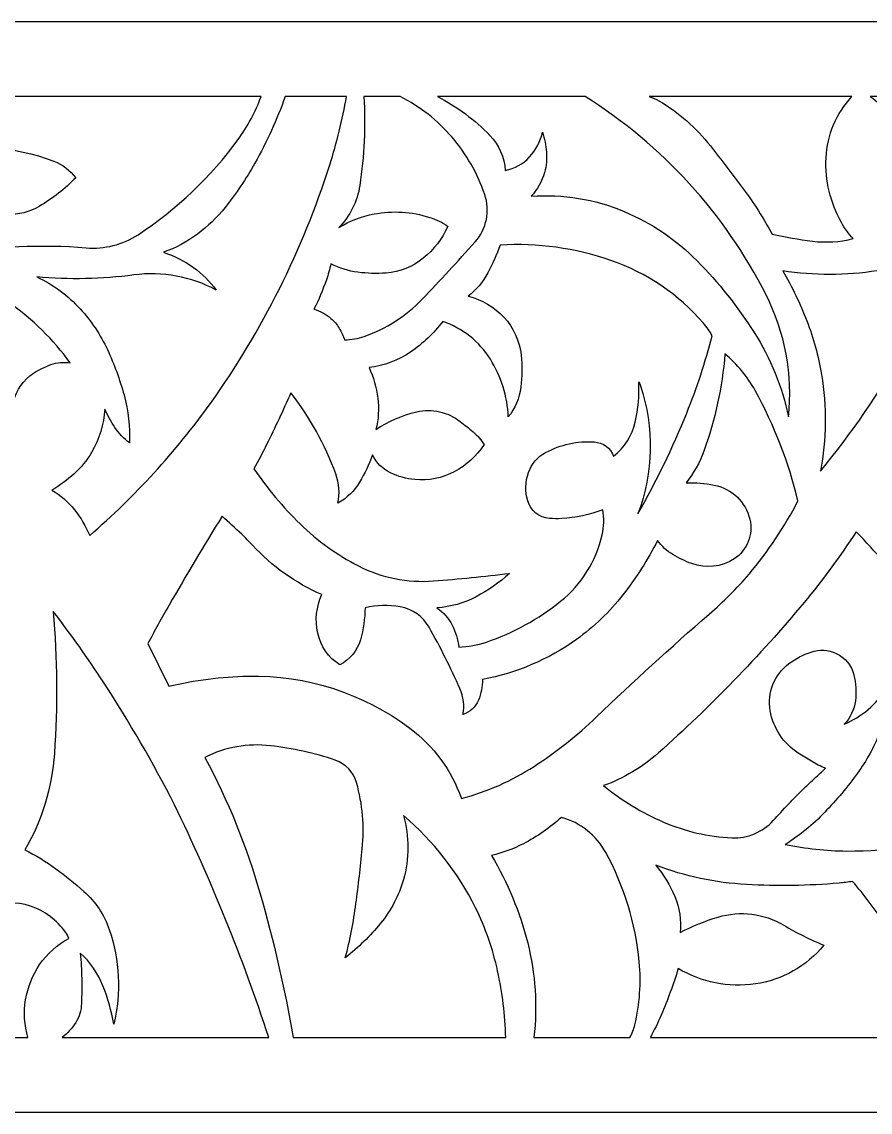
# Model space of a CAD drawing. Header units: centimetres. Extents: x -27 to -14.4, y 4.1 to 9.
# Drawn here: x -23.424 to -19.608, y 4.095 to 9.001 of the extents above; entities that cross this region are included whole.
import ezdxf

# ---------------------------------------------------------------- set-up
doc = ezdxf.new("R2010")
doc.units = ezdxf.units.CM
doc.header["$MEASUREMENT"] = 0
doc.layers.add('layer 1', color=7, linetype='Continuous')

msp = doc.modelspace()

# ---------------------------------------------------------------- linework, layer by layer
at = {"layer": 'layer 1', "color": 250}
for points, knots in [([(-14.37795, 9.00077), (-14.37795, 9.00077), (-14.37795, 4.09489), (-14.37795, 4.09489), (-14.37795, 4.09489), (-14.37795, 4.09489), (-26.99914, 4.09489), (-26.99914, 4.09489), (-26.99914, 4.09489), (-26.99914, 4.09489), (-26.99914, 9.00077), (-26.99914, 9.00077), (-26.99914, 9.00077), (-26.99914, 9.00077), (-14.37795, 9.00077), (-14.37795, 9.00077)], [0, 0, 0, 0, 0.2, 0.2, 0.2, 0.2, 0.4, 0.4, 0.4, 0.4, 0.6, 0.6, 0.6, 0.6, 1, 1, 1, 1]), ([(-22.34801, 8.66409), (-22.37309, 8.59516), (-22.40779, 8.53013), (-22.45107, 8.47092), (-22.45107, 8.47092), (-22.57419, 8.30246), (-22.7267, 8.15751), (-22.90118, 8.04307), (-22.90118, 8.04307), (-22.97009, 7.99786), (-23.05222, 7.97705), (-23.13436, 7.98397), (-23.13436, 7.98397), (-23.33623, 8.00098), (-23.53941, 7.99096), (-23.73863, 7.95418), (-23.73863, 7.95418), (-23.77508, 7.94745), (-23.81145, 7.94019), (-23.84771, 7.93242), (-23.84771, 7.93242), (-23.88398, 7.92465), (-23.91993, 7.91547), (-23.95548, 7.90488), (-23.95548, 7.90488), (-23.92514, 7.94845), (-23.89874, 7.99462), (-23.87663, 8.0429), (-23.87663, 8.0429), (-23.8495, 8.1032), (-23.82805, 8.1659), (-23.81255, 8.23019), (-23.81255, 8.23019), (-23.71342, 8.17452), (-23.60302, 8.14201), (-23.48955, 8.13507), (-23.48955, 8.13507), (-23.43927, 8.13199), (-23.38928, 8.1442), (-23.34609, 8.17011), (-23.34609, 8.17011), (-23.31612, 8.1881), (-23.2872, 8.20776), (-23.25947, 8.22904), (-23.25947, 8.22904), (-23.2317, 8.25031), (-23.2057, 8.27376), (-23.18166, 8.29919), (-23.18166, 8.29919), (-23.20668, 8.33302), (-23.24083, 8.35903), (-23.28011, 8.37413), (-23.28011, 8.37413), (-23.45987, 8.44324), (-23.65722, 8.45157), (-23.84213, 8.39776), (-23.84213, 8.39776), (-23.83243, 8.44493), (-23.83341, 8.49366), (-23.84501, 8.54038), (-23.84501, 8.54038), (-23.85667, 8.58746), (-23.88127, 8.63031), (-23.91607, 8.66409), (-23.91607, 8.66409), (-23.91607, 8.66409), (-22.34801, 8.66409), (-22.34801, 8.66409)], [0, 0, 0, 0, 0.0555556, 0.0555556, 0.0555556, 0.0555556, 0.1111111, 0.1111111, 0.1111111, 0.1111111, 0.1666667, 0.1666667, 0.1666667, 0.1666667, 0.2222222, 0.2222222, 0.2222222, 0.2222222, 0.2777778, 0.2777778, 0.2777778, 0.2777778, 0.3333333, 0.3333333, 0.3333333, 0.3333333, 0.3888889, 0.3888889, 0.3888889, 0.3888889, 0.4444444, 0.4444444, 0.4444444, 0.4444444, 0.5, 0.5, 0.5, 0.5, 0.5555556, 0.5555556, 0.5555556, 0.5555556, 0.6111111, 0.6111111, 0.6111111, 0.6111111, 0.6666667, 0.6666667, 0.6666667, 0.6666667, 0.7222222, 0.7222222, 0.7222222, 0.7222222, 0.7777778, 0.7777778, 0.7777778, 0.7777778, 0.8333333, 0.8333333, 0.8333333, 0.8333333, 0.8888889, 0.8888889, 0.8888889, 0.8888889, 1, 1, 1, 1]), ([(-21.96337, 8.66409), (-21.98172, 8.56021), (-22.00698, 8.45767), (-22.03898, 8.35716), (-22.03898, 8.35716), (-22.16094, 7.97393), (-22.34179, 7.61189), (-22.57494, 7.28419), (-22.57494, 7.28419), (-22.73232, 7.06551), (-22.91479, 6.86594), (-23.11852, 6.68964), (-23.11852, 6.68964), (-23.13601, 6.73111), (-23.15895, 6.77005), (-23.18678, 6.80544), (-23.18678, 6.80544), (-23.21473, 6.841), (-23.24921, 6.87088), (-23.28839, 6.89347), (-23.28839, 6.89347), (-23.25268, 6.91458), (-23.21924, 6.93931), (-23.18858, 6.96724), (-23.18858, 6.96724), (-23.15784, 6.99527), (-23.13137, 7.02764), (-23.11002, 7.06334), (-23.11002, 7.06334), (-23.07561, 7.12311), (-23.05528, 7.1899), (-23.05057, 7.2587), (-23.05057, 7.2587), (-23.03809, 7.22951), (-23.02278, 7.20161), (-23.00485, 7.1754), (-23.00485, 7.1754), (-22.98685, 7.14913), (-22.96506, 7.12567), (-22.94015, 7.10582), (-22.94015, 7.10582), (-22.93701, 7.17861), (-22.94514, 7.25141), (-22.96426, 7.32171), (-22.96426, 7.32171), (-22.98329, 7.39172), (-23.00828, 7.45994), (-23.03892, 7.5257), (-23.03892, 7.5257), (-23.07012, 7.59258), (-23.11126, 7.65433), (-23.16097, 7.70887), (-23.16097, 7.70887), (-23.21606, 7.76928), (-23.28241, 7.81833), (-23.35633, 7.85325), (-23.35633, 7.85325), (-23.21093, 7.83986), (-23.06448, 7.8427), (-22.91971, 7.86177), (-22.91971, 7.86177), (-22.79224, 7.87857), (-22.66264, 7.85476), (-22.54945, 7.7938), (-22.54945, 7.7938), (-22.57802, 7.83278), (-22.61239, 7.86715), (-22.65138, 7.89573), (-22.65138, 7.89573), (-22.69293, 7.92519), (-22.73876, 7.94809), (-22.78727, 7.96368), (-22.78727, 7.96368), (-22.73249, 7.98304), (-22.68098, 8.01055), (-22.63444, 8.04531), (-22.63444, 8.04531), (-22.58798, 8.08), (-22.54602, 8.12032), (-22.50953, 8.16536), (-22.50953, 8.16536), (-22.45984, 8.22817), (-22.41514, 8.29472), (-22.37583, 8.36448), (-22.37583, 8.36448), (-22.32232, 8.46051), (-22.27665, 8.5607), (-22.23929, 8.66409), (-22.23929, 8.66409), (-22.23929, 8.66409), (-21.96337, 8.66409), (-21.96337, 8.66409)], [0, 0, 0, 0, 0.0416667, 0.0416667, 0.0416667, 0.0416667, 0.0833333, 0.0833333, 0.0833333, 0.0833333, 0.125, 0.125, 0.125, 0.125, 0.1666667, 0.1666667, 0.1666667, 0.1666667, 0.2083333, 0.2083333, 0.2083333, 0.2083333, 0.25, 0.25, 0.25, 0.25, 0.2916667, 0.2916667, 0.2916667, 0.2916667, 0.3333333, 0.3333333, 0.3333333, 0.3333333, 0.375, 0.375, 0.375, 0.375, 0.4166667, 0.4166667, 0.4166667, 0.4166667, 0.4583333, 0.4583333, 0.4583333, 0.4583333, 0.5, 0.5, 0.5, 0.5, 0.5416667, 0.5416667, 0.5416667, 0.5416667, 0.5833333, 0.5833333, 0.5833333, 0.5833333, 0.625, 0.625, 0.625, 0.625, 0.6666667, 0.6666667, 0.6666667, 0.6666667, 0.7083333, 0.7083333, 0.7083333, 0.7083333, 0.75, 0.75, 0.75, 0.75, 0.7916667, 0.7916667, 0.7916667, 0.7916667, 0.8333333, 0.8333333, 0.8333333, 0.8333333, 0.875, 0.875, 0.875, 0.875, 0.9166667, 0.9166667, 0.9166667, 0.9166667, 1, 1, 1, 1]), ([(-21.88543, 8.66409), (-21.88543, 8.66409), (-21.72209, 8.66409), (-21.72209, 8.66409), (-21.72209, 8.66409), (-21.63294, 8.61944), (-21.55361, 8.55736), (-21.48883, 8.48157), (-21.48883, 8.48157), (-21.42414, 8.40585), (-21.37431, 8.31856), (-21.34204, 8.22433), (-21.34204, 8.22433), (-21.31672, 8.15048), (-21.33328, 8.06865), (-21.38526, 8.01036), (-21.38526, 8.01036), (-21.46337, 7.92283), (-21.54302, 7.83667), (-21.62415, 7.75192), (-21.62415, 7.75192), (-21.69618, 7.6767), (-21.78512, 7.61965), (-21.88352, 7.58554), (-21.88352, 7.58554), (-21.91209, 7.57565), (-21.94201, 7.57027), (-21.97222, 7.5696), (-21.97222, 7.5696), (-21.97858, 7.58785), (-21.98676, 7.6054), (-21.99667, 7.622), (-21.99667, 7.622), (-22.00659, 7.63864), (-22.019, 7.65368), (-22.03347, 7.66658), (-22.03347, 7.66658), (-22.05554, 7.68587), (-22.08174, 7.69983), (-22.11004, 7.70742), (-22.11004, 7.70742), (-22.08865, 7.75049), (-22.0699, 7.79481), (-22.05389, 7.84016), (-22.05389, 7.84016), (-22.04588, 7.8636), (-22.03905, 7.88746), (-22.03347, 7.91161), (-22.03347, 7.91161), (-21.99582, 7.89171), (-21.95486, 7.87885), (-21.91259, 7.87369), (-21.91259, 7.87369), (-21.87057, 7.86858), (-21.82817, 7.86743), (-21.78593, 7.87028), (-21.78593, 7.87028), (-21.72437, 7.87444), (-21.66568, 7.89781), (-21.61812, 7.93713), (-21.61812, 7.93713), (-21.57114, 7.97597), (-21.53343, 8.0248), (-21.50768, 8.08007), (-21.50768, 8.08007), (-21.51987, 8.08933), (-21.533, 8.0973), (-21.54684, 8.10385), (-21.54684, 8.10385), (-21.56066, 8.11036), (-21.57486, 8.11607), (-21.58937, 8.1209), (-21.58937, 8.1209), (-21.67015, 8.14694), (-21.75614, 8.15221), (-21.83949, 8.13622), (-21.83949, 8.13622), (-21.8955, 8.12548), (-21.94909, 8.10472), (-21.99775, 8.07495), (-21.99775, 8.07495), (-21.94744, 8.1268), (-21.91459, 8.19302), (-21.90376, 8.26443), (-21.90376, 8.26443), (-21.88371, 8.39665), (-21.87757, 8.53059), (-21.88543, 8.66409)], [0, 0, 0, 0, 0.0434783, 0.0434783, 0.0434783, 0.0434783, 0.0869565, 0.0869565, 0.0869565, 0.0869565, 0.1304348, 0.1304348, 0.1304348, 0.1304348, 0.173913, 0.173913, 0.173913, 0.173913, 0.2173913, 0.2173913, 0.2173913, 0.2173913, 0.2608696, 0.2608696, 0.2608696, 0.2608696, 0.3043478, 0.3043478, 0.3043478, 0.3043478, 0.3478261, 0.3478261, 0.3478261, 0.3478261, 0.3913043, 0.3913043, 0.3913043, 0.3913043, 0.4347826, 0.4347826, 0.4347826, 0.4347826, 0.4782609, 0.4782609, 0.4782609, 0.4782609, 0.5217391, 0.5217391, 0.5217391, 0.5217391, 0.5652174, 0.5652174, 0.5652174, 0.5652174, 0.6086957, 0.6086957, 0.6086957, 0.6086957, 0.6521739, 0.6521739, 0.6521739, 0.6521739, 0.6956522, 0.6956522, 0.6956522, 0.6956522, 0.7391304, 0.7391304, 0.7391304, 0.7391304, 0.7826087, 0.7826087, 0.7826087, 0.7826087, 0.826087, 0.826087, 0.826087, 0.826087, 0.8695652, 0.8695652, 0.8695652, 0.8695652, 0.9130435, 0.9130435, 0.9130435, 0.9130435, 1, 1, 1, 1]), ([(-20.8899, 8.66409), (-20.5427, 8.44649), (-20.26144, 8.13802), (-20.07662, 7.77232), (-20.07662, 7.77232), (-19.99096, 7.60282), (-19.95585, 7.41218), (-19.97542, 7.22327), (-19.97542, 7.22327), (-20.00411, 7.3582), (-20.05659, 7.48691), (-20.13045, 7.60344), (-20.13045, 7.60344), (-20.20392, 7.71937), (-20.2896, 7.82708), (-20.38604, 7.92474), (-20.38604, 7.92474), (-20.47995, 8.01986), (-20.59164, 8.09552), (-20.71478, 8.14748), (-20.71478, 8.14748), (-20.84683, 8.20316), (-20.99022, 8.22652), (-21.1331, 8.21557), (-21.1331, 8.21557), (-21.10457, 8.24609), (-21.08389, 8.28307), (-21.0728, 8.32334), (-21.0728, 8.32334), (-21.06484, 8.35306), (-21.06208, 8.3839), (-21.06464, 8.41455), (-21.06464, 8.41455), (-21.06718, 8.44506), (-21.07287, 8.4752), (-21.08165, 8.50453), (-21.08165, 8.50453), (-21.09127, 8.46311), (-21.11132, 8.42482), (-21.13989, 8.39331), (-21.13989, 8.39331), (-21.16875, 8.36148), (-21.2073, 8.34), (-21.24955, 8.33219), (-21.24955, 8.33219), (-21.25354, 8.39086), (-21.27791, 8.44625), (-21.31848, 8.4888), (-21.31848, 8.4888), (-21.38657, 8.56027), (-21.46637, 8.61955), (-21.55446, 8.66409), (-21.55446, 8.66409), (-21.55446, 8.66409), (-20.8899, 8.66409), (-20.8899, 8.66409)], [0, 0, 0, 0, 0.0666667, 0.0666667, 0.0666667, 0.0666667, 0.1333333, 0.1333333, 0.1333333, 0.1333333, 0.2, 0.2, 0.2, 0.2, 0.2666667, 0.2666667, 0.2666667, 0.2666667, 0.3333333, 0.3333333, 0.3333333, 0.3333333, 0.4, 0.4, 0.4, 0.4, 0.4666667, 0.4666667, 0.4666667, 0.4666667, 0.5333333, 0.5333333, 0.5333333, 0.5333333, 0.6, 0.6, 0.6, 0.6, 0.6666667, 0.6666667, 0.6666667, 0.6666667, 0.7333333, 0.7333333, 0.7333333, 0.7333333, 0.8, 0.8, 0.8, 0.8, 0.8666667, 0.8666667, 0.8666667, 0.8666667, 1, 1, 1, 1]), ([(-20.60186, 8.66409), (-20.60186, 8.66409), (-19.69034, 8.66409), (-19.69034, 8.66409), (-19.69034, 8.66409), (-19.76064, 8.58904), (-19.80189, 8.49147), (-19.8067, 8.38875), (-19.8067, 8.38875), (-19.81143, 8.28723), (-19.78763, 8.18649), (-19.73792, 8.09784), (-19.73792, 8.09784), (-19.72323, 8.07167), (-19.7056, 8.04728), (-19.68537, 8.02513), (-19.68537, 8.02513), (-19.74511, 8.01005), (-19.80718, 8.00623), (-19.86834, 8.01385), (-19.86834, 8.01385), (-19.92899, 8.02144), (-19.98927, 8.03184), (-20.04898, 8.04505), (-20.04898, 8.04505), (-20.08744, 8.11635), (-20.13114, 8.18469), (-20.17972, 8.24954), (-20.17972, 8.24954), (-20.22822, 8.31427), (-20.27734, 8.37856), (-20.32709, 8.44237), (-20.32709, 8.44237), (-20.39075, 8.52402), (-20.46918, 8.59295), (-20.55836, 8.64559), (-20.55836, 8.64559), (-20.57197, 8.65363), (-20.58661, 8.65986), (-20.60186, 8.66409)], [0, 0, 0, 0, 0.0909091, 0.0909091, 0.0909091, 0.0909091, 0.1818182, 0.1818182, 0.1818182, 0.1818182, 0.2727273, 0.2727273, 0.2727273, 0.2727273, 0.3636364, 0.3636364, 0.3636364, 0.3636364, 0.4545455, 0.4545455, 0.4545455, 0.4545455, 0.5454545, 0.5454545, 0.5454545, 0.5454545, 0.6363636, 0.6363636, 0.6363636, 0.6363636, 0.7272727, 0.7272727, 0.7272727, 0.7272727, 0.8181818, 0.8181818, 0.8181818, 0.8181818, 1, 1, 1, 1]), ([(-19.6083, 8.66409), (-19.6083, 8.66409), (-18.09347, 8.66409), (-18.09347, 8.66409), (-18.09347, 8.66409), (-18.22576, 8.3684), (-18.43153, 8.11131), (-18.69099, 7.91736), (-18.69099, 7.91736), (-18.79249, 7.84148), (-18.91851, 7.80573), (-19.04476, 7.81695), (-19.04476, 7.81695), (-19.07765, 7.81987), (-19.10996, 7.82741), (-19.14075, 7.83934), (-19.14075, 7.83934), (-19.09723, 7.92554), (-19.07099, 8.01936), (-19.06344, 8.11563), (-19.06344, 8.11563), (-19.05592, 8.21131), (-19.05963, 8.3075), (-19.07451, 8.40231), (-19.07451, 8.40231), (-19.1355, 8.25464), (-19.19586, 8.10671), (-19.2556, 7.95854), (-19.2556, 7.95854), (-19.31539, 7.81024), (-19.38346, 7.66541), (-19.45948, 7.52475), (-19.45948, 7.52475), (-19.5671, 7.33188), (-19.6918, 7.149), (-19.83202, 6.97835), (-19.83202, 6.97835), (-19.80531, 7.12235), (-19.80369, 7.26981), (-19.82727, 7.41435), (-19.82727, 7.41435), (-19.84112, 7.49667), (-19.86316, 7.57736), (-19.89308, 7.65528), (-19.89308, 7.65528), (-19.92296, 7.73313), (-19.95917, 7.80838), (-20.00131, 7.88034), (-20.00131, 7.88034), (-19.86056, 7.85847), (-19.71733, 7.8586), (-19.57661, 7.88071), (-19.57661, 7.88071), (-19.50097, 7.89261), (-19.43173, 7.93007), (-19.38042, 7.98692), (-19.38042, 7.98692), (-19.35393, 8.01624), (-19.33058, 8.04828), (-19.31073, 8.08246), (-19.31073, 8.08246), (-19.27265, 8.14811), (-19.24785, 8.22058), (-19.23776, 8.29582), (-19.23776, 8.29582), (-19.27093, 8.24737), (-19.31283, 8.20548), (-19.36126, 8.1723), (-19.36126, 8.1723), (-19.3883, 8.15414), (-19.41722, 8.13896), (-19.44753, 8.127), (-19.44753, 8.127), (-19.47779, 8.11507), (-19.50906, 8.1058), (-19.54093, 8.09931), (-19.54093, 8.09931), (-19.52366, 8.11628), (-19.50885, 8.13557), (-19.49693, 8.15662), (-19.49693, 8.15662), (-19.48504, 8.17764), (-19.47532, 8.19982), (-19.46794, 8.22282), (-19.46794, 8.22282), (-19.44284, 8.3021), (-19.44147, 8.38697), (-19.46406, 8.467), (-19.46406, 8.467), (-19.48691, 8.54792), (-19.53807, 8.61786), (-19.6083, 8.66409)], [0, 0, 0, 0, 0.0416667, 0.0416667, 0.0416667, 0.0416667, 0.0833333, 0.0833333, 0.0833333, 0.0833333, 0.125, 0.125, 0.125, 0.125, 0.1666667, 0.1666667, 0.1666667, 0.1666667, 0.2083333, 0.2083333, 0.2083333, 0.2083333, 0.25, 0.25, 0.25, 0.25, 0.2916667, 0.2916667, 0.2916667, 0.2916667, 0.3333333, 0.3333333, 0.3333333, 0.3333333, 0.375, 0.375, 0.375, 0.375, 0.4166667, 0.4166667, 0.4166667, 0.4166667, 0.4583333, 0.4583333, 0.4583333, 0.4583333, 0.5, 0.5, 0.5, 0.5, 0.5416667, 0.5416667, 0.5416667, 0.5416667, 0.5833333, 0.5833333, 0.5833333, 0.5833333, 0.625, 0.625, 0.625, 0.625, 0.6666667, 0.6666667, 0.6666667, 0.6666667, 0.7083333, 0.7083333, 0.7083333, 0.7083333, 0.75, 0.75, 0.75, 0.75, 0.7916667, 0.7916667, 0.7916667, 0.7916667, 0.8333333, 0.8333333, 0.8333333, 0.8333333, 0.875, 0.875, 0.875, 0.875, 0.9166667, 0.9166667, 0.9166667, 0.9166667, 1, 1, 1, 1]), ([(-21.27276, 7.99654), (-21.10381, 8.00597), (-20.93459, 7.98243), (-20.7746, 7.9273), (-20.7746, 7.9273), (-20.61334, 7.87173), (-20.46968, 7.77422), (-20.35844, 7.64489), (-20.35844, 7.64489), (-20.35093, 7.63603), (-20.34373, 7.62692), (-20.33683, 7.61757), (-20.33683, 7.61757), (-20.32991, 7.60822), (-20.3239, 7.59822), (-20.31887, 7.58774), (-20.31887, 7.58774), (-20.34979, 7.46975), (-20.38797, 7.35377), (-20.43317, 7.24047), (-20.43317, 7.24047), (-20.49631, 7.08486), (-20.56975, 6.93359), (-20.65294, 6.7877), (-20.65294, 6.7877), (-20.58258, 6.97247), (-20.57854, 7.17581), (-20.64157, 7.36321), (-20.64157, 7.36321), (-20.64361, 7.36929), (-20.64595, 7.37526), (-20.64854, 7.38114), (-20.64854, 7.38114), (-20.6463, 7.32036), (-20.65181, 7.25954), (-20.66498, 7.20016), (-20.66498, 7.20016), (-20.67848, 7.13917), (-20.71319, 7.08492), (-20.76284, 7.04706), (-20.76284, 7.04706), (-20.77642, 7.08319), (-20.80983, 7.10803), (-20.84834, 7.11057), (-20.84834, 7.11057), (-20.92457, 7.11561), (-21.00066, 7.09909), (-21.06792, 7.06284), (-21.06792, 7.06284), (-21.10409, 7.04337), (-21.13167, 7.01109), (-21.14529, 6.97232), (-21.14529, 6.97232), (-21.15961, 6.93148), (-21.16083, 6.88718), (-21.14874, 6.84561), (-21.14874, 6.84561), (-21.13575, 6.80099), (-21.09634, 6.76925), (-21.04996, 6.76615), (-21.04996, 6.76615), (-21.03195, 6.76494), (-21.01387, 6.7648), (-20.99584, 6.76572), (-20.99584, 6.76572), (-20.93257, 6.76895), (-20.87024, 6.78231), (-20.8112, 6.80529), (-20.8112, 6.80529), (-20.80439, 6.76771), (-20.80528, 6.72915), (-20.81383, 6.69192), (-20.81383, 6.69192), (-20.84082, 6.57437), (-20.90662, 6.46925), (-21.00053, 6.39357), (-21.00053, 6.39357), (-21.10021, 6.31324), (-21.21333, 6.25106), (-21.33458, 6.20996), (-21.33458, 6.20996), (-21.37455, 6.19642), (-21.41631, 6.18889), (-21.45849, 6.18766), (-21.45849, 6.18766), (-21.46298, 6.222), (-21.47316, 6.25531), (-21.48861, 6.28631), (-21.48861, 6.28631), (-21.50421, 6.3176), (-21.52771, 6.34425), (-21.55682, 6.36364), (-21.55682, 6.36364), (-21.49533, 6.36829), (-21.43545, 6.38539), (-21.38079, 6.41394), (-21.38079, 6.41394), (-21.32646, 6.44232), (-21.27604, 6.47758), (-21.23076, 6.51891), (-21.23076, 6.51891), (-21.34452, 6.50535), (-21.45854, 6.49407), (-21.57275, 6.4851), (-21.57275, 6.4851), (-21.68915, 6.47595), (-21.80584, 6.49942), (-21.90967, 6.5528), (-21.90967, 6.5528), (-22.00607, 6.60238), (-22.09459, 6.66608), (-22.17224, 6.74174), (-22.17224, 6.74174), (-22.24964, 6.81718), (-22.31918, 6.90033), (-22.37973, 6.98987), (-22.37973, 6.98987), (-22.36006, 7.02574), (-22.34109, 7.06197), (-22.3228, 7.09857), (-22.3228, 7.09857), (-22.28479, 7.17536), (-22.24855, 7.25301), (-22.21412, 7.33145), (-22.21412, 7.33145), (-22.12802, 7.22129), (-22.05976, 7.09823), (-22.0119, 6.96685), (-22.0119, 6.96685), (-21.99647, 6.92454), (-21.99302, 6.87876), (-22.00192, 6.83461), (-22.00192, 6.83461), (-21.96213, 6.8576), (-21.9288, 6.89021), (-21.90493, 6.92947), (-21.90493, 6.92947), (-21.88137, 6.96822), (-21.86186, 7.00927), (-21.84665, 7.05199), (-21.84665, 7.05199), (-21.82941, 7.01699), (-21.80101, 6.98878), (-21.76592, 6.97177), (-21.76592, 6.97177), (-21.73149, 6.95511), (-21.69439, 6.94468), (-21.65633, 6.94101), (-21.65633, 6.94101), (-21.59488, 6.93506), (-21.53306, 6.94739), (-21.4786, 6.9765), (-21.4786, 6.9765), (-21.42447, 7.0054), (-21.37843, 7.04735), (-21.34462, 7.09857), (-21.34462, 7.09857), (-21.35786, 7.12001), (-21.37446, 7.13919), (-21.39379, 7.15536), (-21.39379, 7.15536), (-21.41299, 7.17145), (-21.43248, 7.18718), (-21.45227, 7.20252), (-21.45227, 7.20252), (-21.50768, 7.24544), (-21.5793, 7.26139), (-21.64769, 7.24596), (-21.64769, 7.24596), (-21.71337, 7.23116), (-21.77562, 7.20396), (-21.83112, 7.16585), (-21.83112, 7.16585), (-21.81956, 7.21238), (-21.81687, 7.26067), (-21.82316, 7.30819), (-21.82316, 7.30819), (-21.82943, 7.35556), (-21.84256, 7.40175), (-21.86217, 7.44532), (-21.86217, 7.44532), (-21.79515, 7.45298), (-21.73107, 7.47689), (-21.67542, 7.51503), (-21.67542, 7.51503), (-21.62025, 7.55281), (-21.57149, 7.59917), (-21.53094, 7.65235), (-21.53094, 7.65235), (-21.44224, 7.62236), (-21.36656, 7.56266), (-21.31668, 7.4834), (-21.31668, 7.4834), (-21.26741, 7.40511), (-21.23957, 7.3152), (-21.23594, 7.22277), (-21.23594, 7.22277), (-21.2052, 7.26126), (-21.18563, 7.30741), (-21.17936, 7.35625), (-21.17936, 7.35625), (-21.17317, 7.40435), (-21.17274, 7.453), (-21.1781, 7.50121), (-21.1781, 7.50121), (-21.18517, 7.5648), (-21.21231, 7.62445), (-21.25562, 7.67157), (-21.25562, 7.67157), (-21.2988, 7.71853), (-21.355, 7.75149), (-21.41709, 7.7662), (-21.41709, 7.7662), (-21.37999, 7.79403), (-21.34959, 7.82975), (-21.32809, 7.87082), (-21.32809, 7.87082), (-21.30683, 7.91144), (-21.28834, 7.95344), (-21.27276, 7.99654)], [0, 0, 0, 0, 0.0178571, 0.0178571, 0.0178571, 0.0178571, 0.0357143, 0.0357143, 0.0357143, 0.0357143, 0.0535714, 0.0535714, 0.0535714, 0.0535714, 0.0714286, 0.0714286, 0.0714286, 0.0714286, 0.0892857, 0.0892857, 0.0892857, 0.0892857, 0.1071429, 0.1071429, 0.1071429, 0.1071429, 0.125, 0.125, 0.125, 0.125, 0.1428571, 0.1428571, 0.1428571, 0.1428571, 0.1607143, 0.1607143, 0.1607143, 0.1607143, 0.1785714, 0.1785714, 0.1785714, 0.1785714, 0.1964286, 0.1964286, 0.1964286, 0.1964286, 0.2142857, 0.2142857, 0.2142857, 0.2142857, 0.2321429, 0.2321429, 0.2321429, 0.2321429, 0.25, 0.25, 0.25, 0.25, 0.2678571, 0.2678571, 0.2678571, 0.2678571, 0.2857143, 0.2857143, 0.2857143, 0.2857143, 0.3035714, 0.3035714, 0.3035714, 0.3035714, 0.3214286, 0.3214286, 0.3214286, 0.3214286, 0.3392857, 0.3392857, 0.3392857, 0.3392857, 0.3571429, 0.3571429, 0.3571429, 0.3571429, 0.375, 0.375, 0.375, 0.375, 0.3928571, 0.3928571, 0.3928571, 0.3928571, 0.4107143, 0.4107143, 0.4107143, 0.4107143, 0.4285714, 0.4285714, 0.4285714, 0.4285714, 0.4464286, 0.4464286, 0.4464286, 0.4464286, 0.4642857, 0.4642857, 0.4642857, 0.4642857, 0.4821429, 0.4821429, 0.4821429, 0.4821429, 0.5, 0.5, 0.5, 0.5, 0.5178571, 0.5178571, 0.5178571, 0.5178571, 0.5357143, 0.5357143, 0.5357143, 0.5357143, 0.5535714, 0.5535714, 0.5535714, 0.5535714, 0.5714286, 0.5714286, 0.5714286, 0.5714286, 0.5892857, 0.5892857, 0.5892857, 0.5892857, 0.6071429, 0.6071429, 0.6071429, 0.6071429, 0.625, 0.625, 0.625, 0.625, 0.6428571, 0.6428571, 0.6428571, 0.6428571, 0.6607143, 0.6607143, 0.6607143, 0.6607143, 0.6785714, 0.6785714, 0.6785714, 0.6785714, 0.6964286, 0.6964286, 0.6964286, 0.6964286, 0.7142857, 0.7142857, 0.7142857, 0.7142857, 0.7321429, 0.7321429, 0.7321429, 0.7321429, 0.75, 0.75, 0.75, 0.75, 0.7678571, 0.7678571, 0.7678571, 0.7678571, 0.7857143, 0.7857143, 0.7857143, 0.7857143, 0.8035714, 0.8035714, 0.8035714, 0.8035714, 0.8214286, 0.8214286, 0.8214286, 0.8214286, 0.8392857, 0.8392857, 0.8392857, 0.8392857, 0.8571429, 0.8571429, 0.8571429, 0.8571429, 0.875, 0.875, 0.875, 0.875, 0.8928571, 0.8928571, 0.8928571, 0.8928571, 0.9107143, 0.9107143, 0.9107143, 0.9107143, 0.9285714, 0.9285714, 0.9285714, 0.9285714, 0.9464286, 0.9464286, 0.9464286, 0.9464286, 0.9642857, 0.9642857, 0.9642857, 0.9642857, 1, 1, 1, 1]), ([(-23.20631, 7.46621), (-23.23547, 7.47107), (-23.26539, 7.46836), (-23.29319, 7.45831), (-23.29319, 7.45831), (-23.32064, 7.44838), (-23.34684, 7.43534), (-23.3713, 7.41941), (-23.3713, 7.41941), (-23.41647, 7.38997), (-23.44865, 7.3444), (-23.46121, 7.29196), (-23.46121, 7.29196), (-23.47349, 7.24073), (-23.47397, 7.18742), (-23.4626, 7.13598), (-23.4626, 7.13598), (-23.49471, 7.17549), (-23.52991, 7.21237), (-23.56788, 7.24629), (-23.56788, 7.24629), (-23.7218, 7.38385), (-23.88416, 7.51162), (-24.05407, 7.62887), (-24.05407, 7.62887), (-24.00176, 7.65973), (-23.9469, 7.686), (-23.89004, 7.70737), (-23.89004, 7.70737), (-23.83649, 7.72749), (-23.78298, 7.74773), (-23.72948, 7.76804), (-23.72948, 7.76804), (-23.64651, 7.79959), (-23.55323, 7.78783), (-23.48065, 7.73675), (-23.48065, 7.73675), (-23.37492, 7.66233), (-23.28221, 7.57088), (-23.20631, 7.46621)], [0, 0, 0, 0, 0.0909091, 0.0909091, 0.0909091, 0.0909091, 0.1818182, 0.1818182, 0.1818182, 0.1818182, 0.2727273, 0.2727273, 0.2727273, 0.2727273, 0.3636364, 0.3636364, 0.3636364, 0.3636364, 0.4545455, 0.4545455, 0.4545455, 0.4545455, 0.5454545, 0.5454545, 0.5454545, 0.5454545, 0.6363636, 0.6363636, 0.6363636, 0.6363636, 0.7272727, 0.7272727, 0.7272727, 0.7272727, 0.8181818, 0.8181818, 0.8181818, 0.8181818, 1, 1, 1, 1]), ([(-19.93326, 6.84498), (-19.99397, 6.72751), (-20.06755, 6.61715), (-20.15262, 6.51592), (-20.15262, 6.51592), (-20.20819, 6.45171), (-20.26827, 6.3915), (-20.33239, 6.33581), (-20.33239, 6.33581), (-20.50527, 6.18568), (-20.67444, 6.03135), (-20.83979, 5.87296), (-20.83979, 5.87296), (-20.92598, 5.79036), (-21.01973, 5.71598), (-21.11975, 5.65078), (-21.11975, 5.65078), (-21.22021, 5.58528), (-21.33074, 5.53666), (-21.44689, 5.50684), (-21.44689, 5.50684), (-21.49123, 5.63243), (-21.57166, 5.74208), (-21.67816, 5.82206), (-21.67816, 5.82206), (-21.88797, 5.97958), (-22.14432, 6.06231), (-22.40662, 6.05702), (-22.40662, 6.05702), (-22.52675, 6.05461), (-22.64624, 6.03931), (-22.7631, 6.01139), (-22.7631, 6.01139), (-22.7631, 6.01139), (-22.85731, 6.20302), (-22.85731, 6.20302), (-22.85731, 6.20302), (-22.8262, 6.26099), (-22.79437, 6.31854), (-22.7618, 6.37567), (-22.7618, 6.37567), (-22.68438, 6.51041), (-22.60478, 6.64389), (-22.52302, 6.77606), (-22.52302, 6.77606), (-22.49338, 6.74942), (-22.46398, 6.72249), (-22.43487, 6.69526), (-22.43487, 6.69526), (-22.41818, 6.67914), (-22.40197, 6.66255), (-22.3862, 6.64554), (-22.3862, 6.64554), (-22.29867, 6.55102), (-22.19275, 6.47543), (-22.07489, 6.42342), (-22.07489, 6.42342), (-22.09934, 6.36922), (-22.10572, 6.3086), (-22.09303, 6.25049), (-22.09303, 6.25049), (-22.0802, 6.19163), (-22.04466, 6.14025), (-21.99407, 6.10753), (-21.99407, 6.10753), (-21.9487, 6.13044), (-21.91502, 6.17125), (-21.90112, 6.22014), (-21.90112, 6.22014), (-21.88775, 6.26716), (-21.88072, 6.31576), (-21.8802, 6.36466), (-21.8802, 6.36466), (-21.82811, 6.37645), (-21.77416, 6.37777), (-21.72155, 6.36851), (-21.72155, 6.36851), (-21.66681, 6.35889), (-21.61927, 6.32518), (-21.59204, 6.27675), (-21.59204, 6.27675), (-21.54153, 6.18688), (-21.49529, 6.09468), (-21.45346, 6.00045), (-21.45346, 6.00045), (-21.43721, 5.96385), (-21.43241, 5.92315), (-21.43964, 5.88375), (-21.43964, 5.88375), (-21.40831, 5.89435), (-21.38309, 5.91794), (-21.37044, 5.94849), (-21.37044, 5.94849), (-21.35823, 5.97798), (-21.35211, 6.00963), (-21.35244, 6.04153), (-21.35244, 6.04153), (-21.19995, 6.07021), (-21.05553, 6.13157), (-20.92906, 6.2215), (-20.92906, 6.2215), (-20.85045, 6.27855), (-20.78015, 6.34622), (-20.72014, 6.4226), (-20.72014, 6.4226), (-20.66027, 6.4988), (-20.60803, 6.58066), (-20.56413, 6.66704), (-20.56413, 6.66704), (-20.54593, 6.64132), (-20.52254, 6.61969), (-20.4955, 6.60353), (-20.4955, 6.60353), (-20.46867, 6.58752), (-20.44044, 6.574), (-20.41115, 6.56311), (-20.41115, 6.56311), (-20.34775, 6.53957), (-20.27701, 6.54738), (-20.2203, 6.58426), (-20.2203, 6.58426), (-20.16119, 6.62271), (-20.13273, 6.69416), (-20.14933, 6.7627), (-20.14933, 6.7627), (-20.16822, 6.84074), (-20.2306, 6.90069), (-20.30934, 6.91638), (-20.30934, 6.91638), (-20.35106, 6.92469), (-20.39359, 6.92821), (-20.43612, 6.92688), (-20.43612, 6.92688), (-20.40181, 6.96941), (-20.37487, 7.0174), (-20.35645, 7.06885), (-20.35645, 7.06885), (-20.30594, 7.20999), (-20.27395, 7.35705), (-20.26126, 7.50641), (-20.26126, 7.50641), (-20.20622, 7.46039), (-20.1602, 7.40452), (-20.12557, 7.34169), (-20.12557, 7.34169), (-20.03951, 7.18551), (-19.97481, 7.01842), (-19.93326, 6.84498)], [0, 0, 0, 0, 0.0263158, 0.0263158, 0.0263158, 0.0263158, 0.0526316, 0.0526316, 0.0526316, 0.0526316, 0.0789474, 0.0789474, 0.0789474, 0.0789474, 0.1052632, 0.1052632, 0.1052632, 0.1052632, 0.1315789, 0.1315789, 0.1315789, 0.1315789, 0.1578947, 0.1578947, 0.1578947, 0.1578947, 0.1842105, 0.1842105, 0.1842105, 0.1842105, 0.2105263, 0.2105263, 0.2105263, 0.2105263, 0.2368421, 0.2368421, 0.2368421, 0.2368421, 0.2631579, 0.2631579, 0.2631579, 0.2631579, 0.2894737, 0.2894737, 0.2894737, 0.2894737, 0.3157895, 0.3157895, 0.3157895, 0.3157895, 0.3421053, 0.3421053, 0.3421053, 0.3421053, 0.3684211, 0.3684211, 0.3684211, 0.3684211, 0.3947368, 0.3947368, 0.3947368, 0.3947368, 0.4210526, 0.4210526, 0.4210526, 0.4210526, 0.4473684, 0.4473684, 0.4473684, 0.4473684, 0.4736842, 0.4736842, 0.4736842, 0.4736842, 0.5, 0.5, 0.5, 0.5, 0.5263158, 0.5263158, 0.5263158, 0.5263158, 0.5526316, 0.5526316, 0.5526316, 0.5526316, 0.5789474, 0.5789474, 0.5789474, 0.5789474, 0.6052632, 0.6052632, 0.6052632, 0.6052632, 0.6315789, 0.6315789, 0.6315789, 0.6315789, 0.6578947, 0.6578947, 0.6578947, 0.6578947, 0.6842105, 0.6842105, 0.6842105, 0.6842105, 0.7105263, 0.7105263, 0.7105263, 0.7105263, 0.7368421, 0.7368421, 0.7368421, 0.7368421, 0.7631579, 0.7631579, 0.7631579, 0.7631579, 0.7894737, 0.7894737, 0.7894737, 0.7894737, 0.8157895, 0.8157895, 0.8157895, 0.8157895, 0.8421053, 0.8421053, 0.8421053, 0.8421053, 0.8684211, 0.8684211, 0.8684211, 0.8684211, 0.8947368, 0.8947368, 0.8947368, 0.8947368, 0.9210526, 0.9210526, 0.9210526, 0.9210526, 0.9473684, 0.9473684, 0.9473684, 0.9473684, 1, 1, 1, 1]), ([(-19.25063, 4.43155), (-19.22433, 4.64741), (-19.27284, 4.86562), (-19.38817, 5.04994), (-19.38817, 5.04994), (-19.40808, 5.08173), (-19.43199, 5.1108), (-19.45935, 5.13643), (-19.45935, 5.13643), (-19.46716, 5.14376), (-19.47578, 5.15018), (-19.48504, 5.15557), (-19.48504, 5.15557), (-19.37619, 5.16893), (-19.27106, 5.20341), (-19.17545, 5.25713), (-19.17545, 5.25713), (-19.1255, 5.2852), (-19.08481, 5.32715), (-19.05832, 5.37796), (-19.05832, 5.37796), (-19.08423, 5.36709), (-19.11079, 5.3578), (-19.13784, 5.35017), (-19.13784, 5.35017), (-19.32513, 5.29733), (-19.51882, 5.2703), (-19.71341, 5.26978), (-19.71341, 5.26978), (-19.80633, 5.27086), (-19.89892, 5.28091), (-19.98989, 5.29983), (-19.98989, 5.29983), (-19.92497, 5.34036), (-19.86539, 5.38883), (-19.81248, 5.44414), (-19.81248, 5.44414), (-19.75973, 5.49929), (-19.71071, 5.55787), (-19.66572, 5.61952), (-19.66572, 5.61952), (-19.62512, 5.67515), (-19.59195, 5.73584), (-19.5671, 5.8001), (-19.5671, 5.8001), (-19.54208, 5.86472), (-19.5305, 5.93376), (-19.53312, 6.00302), (-19.53312, 6.00302), (-19.55636, 5.96706), (-19.5847, 5.93467), (-19.61726, 5.90687), (-19.61726, 5.90687), (-19.64994, 5.87971), (-19.68637, 5.85743), (-19.72543, 5.84074), (-19.72543, 5.84074), (-19.69763, 5.86943), (-19.67982, 5.90631), (-19.67468, 5.94593), (-19.67468, 5.94593), (-19.6696, 5.98487), (-19.67185, 6.02441), (-19.68129, 6.06253), (-19.68129, 6.06253), (-19.69188, 6.10534), (-19.72139, 6.14096), (-19.76149, 6.15928), (-19.76149, 6.15928), (-19.79685, 6.17546), (-19.83699, 6.17761), (-19.87386, 6.16531), (-19.87386, 6.16531), (-19.90968, 6.15336), (-19.94335, 6.1358), (-19.97366, 6.11328), (-19.97366, 6.11328), (-20.03969, 6.0642), (-20.07237, 5.98212), (-20.05807, 5.90108), (-20.05807, 5.90108), (-20.04425, 5.82284), (-19.99851, 5.75391), (-19.93174, 5.71084), (-19.93174, 5.71084), (-19.91211, 5.69817), (-19.8923, 5.68576), (-19.87232, 5.67365), (-19.87232, 5.67365), (-19.85231, 5.6615), (-19.83133, 5.65106), (-19.80957, 5.64241), (-19.80957, 5.64241), (-19.82532, 5.62728), (-19.84127, 5.61234), (-19.85745, 5.59765), (-19.85745, 5.59765), (-19.87381, 5.5828), (-19.88991, 5.56766), (-19.90575, 5.55226), (-19.90575, 5.55226), (-19.95314, 5.50483), (-19.99944, 5.45633), (-20.04459, 5.40677), (-20.04459, 5.40677), (-20.09194, 5.35475), (-20.16004, 5.32649), (-20.2303, 5.3296), (-20.2303, 5.3296), (-20.33622, 5.33429), (-20.44044, 5.35819), (-20.53784, 5.40009), (-20.53784, 5.40009), (-20.63493, 5.44186), (-20.72565, 5.49716), (-20.80727, 5.56428), (-20.80727, 5.56428), (-20.71705, 5.5971), (-20.63385, 5.64664), (-20.56205, 5.71038), (-20.56205, 5.71038), (-20.32655, 5.91933), (-20.10719, 6.14572), (-19.90575, 6.38768), (-19.90575, 6.38768), (-19.82194, 6.48957), (-19.7437, 6.59589), (-19.67134, 6.70622), (-19.67134, 6.70622), (-19.58422, 6.61652), (-19.50195, 6.52223), (-19.42492, 6.42374), (-19.42492, 6.42374), (-19.27128, 6.22732), (-19.13455, 6.0182), (-19.01623, 5.79867), (-19.01623, 5.79867), (-18.86875, 5.52027), (-18.76417, 5.22107), (-18.70607, 4.91141), (-18.70607, 4.91141), (-18.67637, 4.75306), (-18.6738, 4.59076), (-18.69845, 4.43155), (-18.69845, 4.43155), (-18.69845, 4.43155), (-19.25063, 4.43155), (-19.25063, 4.43155), (-19.25063, 4.43155), (-19.25063, 4.43155), (-19.25063, 4.43155), (-19.25063, 4.43155)], [0, 0, 0, 0, 0.025641, 0.025641, 0.025641, 0.025641, 0.0512821, 0.0512821, 0.0512821, 0.0512821, 0.0769231, 0.0769231, 0.0769231, 0.0769231, 0.1025641, 0.1025641, 0.1025641, 0.1025641, 0.1282051, 0.1282051, 0.1282051, 0.1282051, 0.1538462, 0.1538462, 0.1538462, 0.1538462, 0.1794872, 0.1794872, 0.1794872, 0.1794872, 0.2051282, 0.2051282, 0.2051282, 0.2051282, 0.2307692, 0.2307692, 0.2307692, 0.2307692, 0.2564103, 0.2564103, 0.2564103, 0.2564103, 0.2820513, 0.2820513, 0.2820513, 0.2820513, 0.3076923, 0.3076923, 0.3076923, 0.3076923, 0.3333333, 0.3333333, 0.3333333, 0.3333333, 0.3589744, 0.3589744, 0.3589744, 0.3589744, 0.3846154, 0.3846154, 0.3846154, 0.3846154, 0.4102564, 0.4102564, 0.4102564, 0.4102564, 0.4358974, 0.4358974, 0.4358974, 0.4358974, 0.4615385, 0.4615385, 0.4615385, 0.4615385, 0.4871795, 0.4871795, 0.4871795, 0.4871795, 0.5128205, 0.5128205, 0.5128205, 0.5128205, 0.5384615, 0.5384615, 0.5384615, 0.5384615, 0.5641026, 0.5641026, 0.5641026, 0.5641026, 0.5897436, 0.5897436, 0.5897436, 0.5897436, 0.6153846, 0.6153846, 0.6153846, 0.6153846, 0.6410256, 0.6410256, 0.6410256, 0.6410256, 0.6666667, 0.6666667, 0.6666667, 0.6666667, 0.6923077, 0.6923077, 0.6923077, 0.6923077, 0.7179487, 0.7179487, 0.7179487, 0.7179487, 0.7435897, 0.7435897, 0.7435897, 0.7435897, 0.7692308, 0.7692308, 0.7692308, 0.7692308, 0.7948718, 0.7948718, 0.7948718, 0.7948718, 0.8205128, 0.8205128, 0.8205128, 0.8205128, 0.8461538, 0.8461538, 0.8461538, 0.8461538, 0.8717949, 0.8717949, 0.8717949, 0.8717949, 0.8974359, 0.8974359, 0.8974359, 0.8974359, 0.9230769, 0.9230769, 0.9230769, 0.9230769, 0.9487179, 0.9487179, 0.9487179, 0.9487179, 1, 1, 1, 1]), ([(-23.24213, 4.43155), (-23.21814, 4.44984), (-23.19765, 4.47227), (-23.18162, 4.49779), (-23.18162, 4.49779), (-23.16541, 4.52357), (-23.15641, 4.5532), (-23.15552, 4.58363), (-23.15552, 4.58363), (-23.15443, 4.62147), (-23.15409, 4.65931), (-23.15452, 4.69715), (-23.15452, 4.69715), (-23.15495, 4.73501), (-23.15706, 4.77283), (-23.16088, 4.81049), (-23.16088, 4.81049), (-23.1161, 4.76992), (-23.08121, 4.7196), (-23.05895, 4.66343), (-23.05895, 4.66343), (-23.03692, 4.60784), (-23.02052, 4.55017), (-23.01, 4.49132), (-23.01, 4.49132), (-22.97621, 4.63216), (-22.98333, 4.77964), (-23.03057, 4.91655), (-23.03057, 4.91655), (-23.05333, 4.98248), (-23.09262, 5.04144), (-23.14471, 5.08782), (-23.14471, 5.08782), (-23.18525, 5.12393), (-23.22744, 5.15815), (-23.27114, 5.19041), (-23.27114, 5.19041), (-23.31489, 5.22272), (-23.36151, 5.25095), (-23.41042, 5.27475), (-23.41042, 5.27475), (-23.33324, 5.40727), (-23.2877, 5.55575), (-23.27731, 5.70874), (-23.27731, 5.70874), (-23.26286, 5.92178), (-23.26468, 6.13558), (-23.28275, 6.34831), (-23.28275, 6.34831), (-23.20323, 6.24489), (-23.12772, 6.13841), (-23.05643, 6.02914), (-23.05643, 6.02914), (-22.94031, 5.8512), (-22.83377, 5.66716), (-22.73726, 5.47785), (-22.73726, 5.47785), (-22.57202, 5.13933), (-22.43046, 4.78968), (-22.31364, 4.43155), (-22.31364, 4.43155), (-22.31364, 4.43155), (-23.24214, 4.43155), (-23.24214, 4.43155), (-23.24214, 4.43155), (-23.24214, 4.43155), (-23.24213, 4.43155), (-23.24213, 4.43155)], [0, 0, 0, 0, 0.0555556, 0.0555556, 0.0555556, 0.0555556, 0.1111111, 0.1111111, 0.1111111, 0.1111111, 0.1666667, 0.1666667, 0.1666667, 0.1666667, 0.2222222, 0.2222222, 0.2222222, 0.2222222, 0.2777778, 0.2777778, 0.2777778, 0.2777778, 0.3333333, 0.3333333, 0.3333333, 0.3333333, 0.3888889, 0.3888889, 0.3888889, 0.3888889, 0.4444444, 0.4444444, 0.4444444, 0.4444444, 0.5, 0.5, 0.5, 0.5, 0.5555556, 0.5555556, 0.5555556, 0.5555556, 0.6111111, 0.6111111, 0.6111111, 0.6111111, 0.6666667, 0.6666667, 0.6666667, 0.6666667, 0.7222222, 0.7222222, 0.7222222, 0.7222222, 0.7777778, 0.7777778, 0.7777778, 0.7777778, 0.8333333, 0.8333333, 0.8333333, 0.8333333, 0.8888889, 0.8888889, 0.8888889, 0.8888889, 1, 1, 1, 1]), ([(-21.24747, 4.43155), (-21.24747, 4.43155), (-22.20332, 4.43155), (-22.20332, 4.43155), (-22.20332, 4.43155), (-22.24124, 4.64924), (-22.29075, 4.86474), (-22.35166, 5.07717), (-22.35166, 5.07717), (-22.41272, 5.29002), (-22.49597, 5.49582), (-22.60011, 5.69125), (-22.60011, 5.69125), (-22.5092, 5.73701), (-22.40683, 5.75521), (-22.30572, 5.74363), (-22.30572, 5.74363), (-22.20642, 5.73226), (-22.10858, 5.71045), (-22.01386, 5.6786), (-22.01386, 5.6786), (-21.9672, 5.66291), (-21.93134, 5.62505), (-21.91815, 5.57762), (-21.91815, 5.57762), (-21.89127, 5.48093), (-21.88259, 5.38002), (-21.89255, 5.28015), (-21.89255, 5.28015), (-21.90077, 5.19774), (-21.91031, 5.11543), (-21.92112, 5.03334), (-21.92112, 5.03334), (-21.93195, 4.95115), (-21.9479, 4.8697), (-21.96886, 4.78949), (-21.96886, 4.78949), (-21.91057, 4.83534), (-21.85744, 4.88739), (-21.81044, 4.94475), (-21.81044, 4.94475), (-21.76306, 5.00255), (-21.72801, 5.06936), (-21.70736, 5.14118), (-21.70736, 5.14118), (-21.68171, 5.23569), (-21.68171, 5.33526), (-21.70736, 5.42975), (-21.70736, 5.42975), (-21.57262, 5.31448), (-21.46224, 5.17342), (-21.38273, 5.01494), (-21.38273, 5.01494), (-21.33859, 4.9244), (-21.30542, 4.82887), (-21.284, 4.73045), (-21.284, 4.73045), (-21.26259, 4.63218), (-21.25037, 4.5321), (-21.24747, 4.43155), (-21.24747, 4.43155), (-21.24747, 4.43155), (-21.24747, 4.43155), (-21.24747, 4.43155)], [0, 0, 0, 0, 0.0588235, 0.0588235, 0.0588235, 0.0588235, 0.1176471, 0.1176471, 0.1176471, 0.1176471, 0.1764706, 0.1764706, 0.1764706, 0.1764706, 0.2352941, 0.2352941, 0.2352941, 0.2352941, 0.2941176, 0.2941176, 0.2941176, 0.2941176, 0.3529412, 0.3529412, 0.3529412, 0.3529412, 0.4117647, 0.4117647, 0.4117647, 0.4117647, 0.4705882, 0.4705882, 0.4705882, 0.4705882, 0.5294118, 0.5294118, 0.5294118, 0.5294118, 0.5882353, 0.5882353, 0.5882353, 0.5882353, 0.6470588, 0.6470588, 0.6470588, 0.6470588, 0.7058824, 0.7058824, 0.7058824, 0.7058824, 0.7647059, 0.7647059, 0.7647059, 0.7647059, 0.8235294, 0.8235294, 0.8235294, 0.8235294, 0.8823529, 0.8823529, 0.8823529, 0.8823529, 1, 1, 1, 1]), ([(-21.12064, 4.43155), (-21.10418, 4.57373), (-21.1137, 4.71765), (-21.14876, 4.8564), (-21.14876, 4.8564), (-21.18368, 4.99472), (-21.23829, 5.12729), (-21.31091, 5.25008), (-21.31091, 5.25008), (-21.26146, 5.26188), (-21.21357, 5.27943), (-21.16821, 5.30241), (-21.16821, 5.30241), (-21.10643, 5.33481), (-21.04893, 5.37475), (-20.99697, 5.42133), (-20.99697, 5.42133), (-20.91185, 5.39784), (-20.83984, 5.34077), (-20.79753, 5.26325), (-20.79753, 5.26325), (-20.71456, 5.11128), (-20.66327, 4.94399), (-20.64678, 4.77163), (-20.64678, 4.77163), (-20.63767, 4.67662), (-20.64454, 4.58074), (-20.66706, 4.48801), (-20.66706, 4.48801), (-20.67182, 4.46837), (-20.67904, 4.44939), (-20.68855, 4.43155), (-20.68855, 4.43155), (-20.68855, 4.43155), (-21.12064, 4.43155), (-21.12064, 4.43155), (-21.12064, 4.43155), (-21.12064, 4.43155), (-21.12064, 4.43155), (-21.12064, 4.43155)], [0, 0, 0, 0, 0.0909091, 0.0909091, 0.0909091, 0.0909091, 0.1818182, 0.1818182, 0.1818182, 0.1818182, 0.2727273, 0.2727273, 0.2727273, 0.2727273, 0.3636364, 0.3636364, 0.3636364, 0.3636364, 0.4545455, 0.4545455, 0.4545455, 0.4545455, 0.5454545, 0.5454545, 0.5454545, 0.5454545, 0.6363636, 0.6363636, 0.6363636, 0.6363636, 0.7272727, 0.7272727, 0.7272727, 0.7272727, 0.8181818, 0.8181818, 0.8181818, 0.8181818, 1, 1, 1, 1]), ([(-20.59676, 4.43155), (-20.57919, 4.4641), (-20.56301, 4.49736), (-20.54827, 4.53129), (-20.54827, 4.53129), (-20.51915, 4.59998), (-20.49353, 4.67007), (-20.47151, 4.74138), (-20.47151, 4.74138), (-20.3673, 4.67903), (-20.24488, 4.65449), (-20.1247, 4.67193), (-20.1247, 4.67193), (-20.00385, 4.68944), (-19.89408, 4.75167), (-19.81703, 4.8464), (-19.81703, 4.8464), (-19.87902, 4.87187), (-19.93903, 4.90192), (-19.99656, 4.93627), (-19.99656, 4.93627), (-20.08571, 4.98949), (-20.19305, 5.00271), (-20.29244, 4.97264), (-20.29244, 4.97264), (-20.35148, 4.9548), (-20.40872, 4.93147), (-20.46344, 4.90297), (-20.46344, 4.90297), (-20.45723, 4.95832), (-20.46534, 5.01432), (-20.48704, 5.06561), (-20.48704, 5.06561), (-20.50848, 5.11636), (-20.53727, 5.16364), (-20.57251, 5.20597), (-20.57251, 5.20597), (-20.44191, 5.15624), (-20.30444, 5.12697), (-20.1649, 5.11918), (-20.1649, 5.11918), (-20.02602, 5.11143), (-19.88677, 5.11358), (-19.74819, 5.12562), (-19.74819, 5.12562), (-19.72796, 5.12738), (-19.70779, 5.12992), (-19.68774, 5.13326), (-19.68774, 5.13326), (-19.63503, 5.07314), (-19.587, 5.00904), (-19.54412, 4.94156), (-19.54412, 4.94156), (-19.50121, 4.87406), (-19.46411, 4.80303), (-19.43321, 4.72926), (-19.43321, 4.72926), (-19.39435, 4.63394), (-19.36853, 4.53377), (-19.35646, 4.43155), (-19.35646, 4.43155), (-19.35646, 4.43155), (-20.59676, 4.43155), (-20.59676, 4.43155), (-20.59676, 4.43155), (-20.59676, 4.43155), (-20.59676, 4.43155), (-20.59676, 4.43155)], [0, 0, 0, 0, 0.0555556, 0.0555556, 0.0555556, 0.0555556, 0.1111111, 0.1111111, 0.1111111, 0.1111111, 0.1666667, 0.1666667, 0.1666667, 0.1666667, 0.2222222, 0.2222222, 0.2222222, 0.2222222, 0.2777778, 0.2777778, 0.2777778, 0.2777778, 0.3333333, 0.3333333, 0.3333333, 0.3333333, 0.3888889, 0.3888889, 0.3888889, 0.3888889, 0.4444444, 0.4444444, 0.4444444, 0.4444444, 0.5, 0.5, 0.5, 0.5, 0.5555556, 0.5555556, 0.5555556, 0.5555556, 0.6111111, 0.6111111, 0.6111111, 0.6111111, 0.6666667, 0.6666667, 0.6666667, 0.6666667, 0.7222222, 0.7222222, 0.7222222, 0.7222222, 0.7777778, 0.7777778, 0.7777778, 0.7777778, 0.8333333, 0.8333333, 0.8333333, 0.8333333, 0.8888889, 0.8888889, 0.8888889, 0.8888889, 1, 1, 1, 1]), ([(-23.39612, 4.43155), (-23.39612, 4.43155), (-24.16503, 4.43155), (-24.16503, 4.43155), (-24.16503, 4.43155), (-23.98433, 4.54722), (-23.81798, 4.68382), (-23.66935, 4.83855), (-23.66935, 4.83855), (-23.62617, 4.88353), (-23.59532, 4.93885), (-23.57977, 4.99924), (-23.57977, 4.99924), (-23.52194, 5.03695), (-23.44976, 5.04552), (-23.38468, 5.0225), (-23.38468, 5.0225), (-23.32152, 5.00015), (-23.26663, 4.95907), (-23.22738, 4.90477), (-23.22738, 4.90477), (-23.22117, 4.89617), (-23.21614, 4.88676), (-23.21247, 4.87682), (-23.21247, 4.87682), (-23.2647, 4.84807), (-23.30959, 4.80769), (-23.34364, 4.75876), (-23.34364, 4.75876), (-23.37583, 4.71134), (-23.39744, 4.65759), (-23.40703, 4.60111), (-23.40703, 4.60111), (-23.41662, 4.5445), (-23.41289, 4.48647), (-23.39612, 4.43155), (-23.39612, 4.43155), (-23.39612, 4.43155), (-23.39612, 4.43155), (-23.39612, 4.43155)], [0, 0, 0, 0, 0.0909091, 0.0909091, 0.0909091, 0.0909091, 0.1818182, 0.1818182, 0.1818182, 0.1818182, 0.2727273, 0.2727273, 0.2727273, 0.2727273, 0.3636364, 0.3636364, 0.3636364, 0.3636364, 0.4545455, 0.4545455, 0.4545455, 0.4545455, 0.5454545, 0.5454545, 0.5454545, 0.5454545, 0.6363636, 0.6363636, 0.6363636, 0.6363636, 0.7272727, 0.7272727, 0.7272727, 0.7272727, 0.8181818, 0.8181818, 0.8181818, 0.8181818, 1, 1, 1, 1])]:
    msp.add_open_spline(points, degree=3, knots=knots, dxfattribs=at)

doc.saveas('drawing.dxf')
